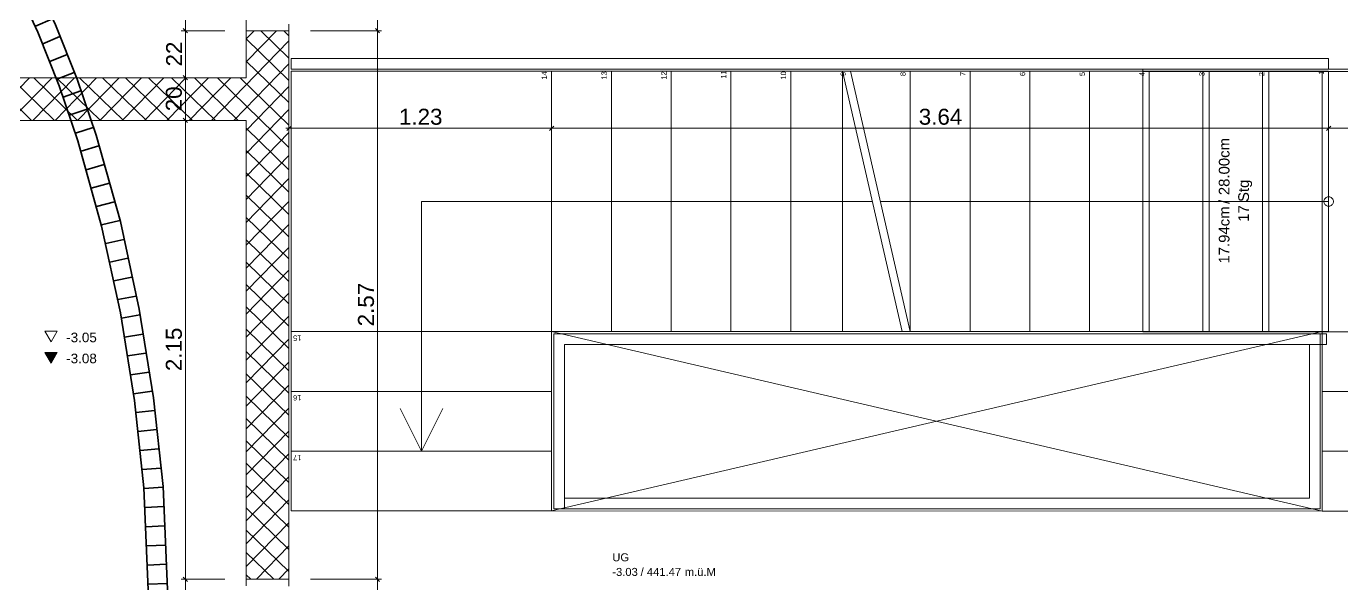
# Model space of a CAD drawing. Extents: x 0 to 1189, y 0 to 841.
# Drawn here: x 249.3 to 372.6, y 555.3 to 607.6 of the extents above; entities that cross this region are included whole.
import ezdxf
from ezdxf.lldxf.tags import DXFTag

# ---------------------------------------------------------------- set-up
doc = ezdxf.new("R2010")
doc.units = 0
doc.layers.get('0').update_dxf_attribs({"lineweight": 35})
for name, color, linetype, lineweight in [('211.5 Stahlbeton Kontur', 7, 'Continuous', 25), ('211.5 Stahlbeton Schraffur', 7, 'Continuous', 25), ('214.4 Treppen', 7, 'Continuous', 25), ('273.0 Innentüren', 7, 'Continuous', 25), ('Bemassung', 7, 'Continuous', 25), ('Höhenkoten', 7, 'Continuous', 25), ('Raumstempel', 7, 'Continuous', 25), ('Text', 7, 'Continuous', 25)]:
    doc.layers.add(name, color=color, linetype=linetype, lineweight=lineweight)
doc.layers.add('L_Abluft_eingelegt', color=7, linetype='fein_strichliert', lineweight=35, true_color=0xffcc00)
doc.styles.get("Standard").update_dxf_attribs({"font": 'arial.ttf'})
tags = doc.linetypes.add('DASHDOT', pattern=[25.4, 12.7, -6.35, 0, -6.35]).pattern_tags.tags
tags[10:11] = [DXFTag(74, 4), DXFTag(75, 0), DXFTag(340, '0'), DXFTag(46, 1.0), DXFTag(50, 0.0), DXFTag(44, 0.0), DXFTag(45, 0.0)]
tags[8:9] = [DXFTag(74, 4), DXFTag(75, 0), DXFTag(340, '0'), DXFTag(46, 1.0), DXFTag(50, 0.0), DXFTag(44, 0.0), DXFTag(45, 0.0)]
tags[6:7] = [DXFTag(74, 4), DXFTag(75, 0), DXFTag(340, '0'), DXFTag(46, 1.0), DXFTag(50, 0.0), DXFTag(44, 0.0), DXFTag(45, 0.0)]
tags[4:5] = [DXFTag(74, 4), DXFTag(75, 0), DXFTag(340, '0'), DXFTag(46, 1.0), DXFTag(50, 0.0), DXFTag(44, 0.0), DXFTag(45, 0.0)]
tags = doc.linetypes.add('DASHED2', pattern=[9.525, 6.35, -3.175]).pattern_tags.tags
tags[6:7] = [DXFTag(74, 4), DXFTag(75, 0), DXFTag(340, '0'), DXFTag(46, 1.0), DXFTag(50, 0.0), DXFTag(44, 0.0), DXFTag(45, 0.0)]
tags[4:5] = [DXFTag(74, 4), DXFTag(75, 0), DXFTag(340, '0'), DXFTag(46, 1.0), DXFTag(50, 0.0), DXFTag(44, 0.0), DXFTag(45, 0.0)]
tags = doc.linetypes.add('fein_strichliert', pattern=[4, 1, -2, 1]).pattern_tags.tags
tags[8:9] = [DXFTag(74, 4), DXFTag(75, 0), DXFTag(340, '0'), DXFTag(46, 0.0), DXFTag(50, 0.0), DXFTag(44, 0.0), DXFTag(45, 0.0)]
tags[6:7] = [DXFTag(74, 4), DXFTag(75, 0), DXFTag(340, '0'), DXFTag(46, 0.0), DXFTag(50, 0.0), DXFTag(44, 0.0), DXFTag(45, 0.0)]
tags[4:5] = [DXFTag(74, 4), DXFTag(75, 0), DXFTag(340, '0'), DXFTag(46, 0.0), DXFTag(50, 0.0), DXFTag(44, 0.0), DXFTag(45, 0.0)]

# ---------------------------------------------------------------- blocks, each defined once
blk = doc.blocks.new('Referenz-A0SO6TOG06', base_point=(4.4, 96.7))
at = {"layer": '211.5 Stahlbeton Kontur', "color": 0, "lineweight": 18}
for p, q in [((273.94, 607.14), (269.94, 607.14)), ((269.94, 607.14), (269.94, 602.74)), ((273.94, 555.74), (273.94, 607.14)), ((269.94, 602.74), (222.64, 602.74)), ((169.24, 598.74), (269.94, 598.74)), ((269.94, 598.74), (269.94, 555.74)), ((269.94, 555.74), (273.94, 555.74))]:
    blk.add_line(p, q, dxfattribs=at)
at = {"layer": '211.5 Stahlbeton Schraffur', "color": 0, "lineweight": 13}
for p, q in [((269.94, 606.39), (270.67, 607.14)), ((269.94, 604.24), (272.76, 607.14)), ((273.94, 602.49), (269.94, 606.38)), ((273.94, 604.58), (271.31, 607.14)), ((273.94, 606.67), (273.46, 607.14)), ((266.68, 598.74), (273.94, 606.2)), ((268.77, 598.74), (273.94, 604.05)), ((273.94, 600.4), (269.94, 604.29)), ((249.83, 598.74), (245.72, 602.74)), ((245.75, 598.74), (249.64, 602.74)), ((247.85, 598.74), (251.74, 602.74)), ((251.98, 598.74), (247.87, 602.74)), ((249.94, 598.74), (253.83, 602.74)), ((254.13, 598.74), (250.02, 602.74)), ((252.03, 598.74), (255.92, 602.74)), ((256.28, 598.74), (252.17, 602.74)), ((254.12, 598.74), (258.02, 602.74)), ((258.44, 598.74), (254.32, 602.74)), ((256.22, 598.74), (260.11, 602.74)), ((260.59, 598.74), (256.48, 602.74)), ((258.31, 598.74), (262.2, 602.74)), ((262.74, 598.74), (258.63, 602.74)), ((260.4, 598.74), (264.29, 602.74)), ((264.89, 598.74), (260.78, 602.74)), ((262.49, 598.74), (266.39, 602.74)), ((267.04, 598.74), (262.93, 602.74)), ((264.59, 598.74), (268.48, 602.74)), ((269.19, 598.74), (265.08, 602.74)), ((273.94, 596.21), (267.23, 602.74)), ((273.94, 598.3), (269.38, 602.74)), ((269.94, 597.79), (273.94, 601.9)), ((269.94, 595.64), (273.94, 599.75)), ((273.94, 594.12), (269.94, 598.01)), ((269.94, 593.49), (273.94, 597.6)), ((273.94, 592.02), (269.94, 595.92)), ((269.94, 591.33), (273.94, 595.45)), ((273.94, 589.93), (269.94, 593.82)), ((269.94, 589.18), (273.94, 593.29)), ((273.94, 587.84), (269.94, 591.73)), ((269.94, 587.03), (273.94, 591.14)), ((273.94, 585.75), (269.94, 589.64)), ((269.94, 584.88), (273.94, 588.99)), ((273.94, 583.65), (269.94, 587.54)), ((269.94, 582.73), (273.94, 586.84)), ((273.94, 581.56), (269.94, 585.45)), ((269.94, 580.58), (273.94, 584.69)), ((273.94, 579.47), (269.94, 583.36)), ((269.94, 578.43), (273.94, 582.54)), ((273.94, 577.37), (269.94, 581.27)), ((269.94, 576.28), (273.94, 580.39)), ((273.94, 575.28), (269.94, 579.17)), ((269.94, 574.13), (273.94, 578.24)), ((273.94, 573.19), (269.94, 577.08)), ((269.94, 571.97), (273.94, 576.09)), ((273.94, 571.1), (269.94, 574.99)), ((269.94, 569.82), (273.94, 573.93)), ((273.94, 569), (269.94, 572.9)), ((269.94, 567.67), (273.94, 571.78)), ((273.94, 566.91), (269.94, 570.8)), ((269.94, 565.52), (273.94, 569.63)), ((273.94, 564.82), (269.94, 568.71)), ((269.94, 563.37), (273.94, 567.48)), ((273.94, 562.73), (269.94, 566.62)), ((269.94, 561.22), (273.94, 565.33)), ((273.94, 560.63), (269.94, 564.52)), ((269.94, 559.07), (273.94, 563.18)), ((273.94, 558.54), (269.94, 562.43)), ((269.94, 556.92), (273.94, 561.03)), ((273.94, 556.45), (269.94, 560.34)), ((272.52, 555.74), (269.94, 558.25)), ((270.89, 555.74), (273.94, 558.88)), ((270.37, 555.74), (269.94, 556.15)), ((272.98, 555.74), (273.94, 556.73))]:
    blk.add_line(p, q, dxfattribs=at)
at = {"layer": '214.4 Treppen', "color": 0, "lineweight": 13}
for p, q in [((371.34, 604.53), (274.14, 604.54)), ((274.14, 604.54), (274.14, 603.54)), ((371.34, 603.53), (371.34, 604.53)), ((274.14, 603.54), (371.34, 603.53)), ((274.14, 603.34), (298.54, 603.34)), ((274.14, 578.94), (274.14, 603.34)), ((298.54, 603.34), (298.54, 591.14)), ((298.54, 603.34), (304.14, 603.34)), ((304.14, 603.34), (304.14, 591.14)), ((304.14, 603.34), (309.74, 603.34)), ((309.74, 603.34), (309.74, 591.14)), ((309.74, 603.34), (315.34, 603.34)), ((315.34, 603.34), (315.34, 591.14)), ((315.34, 603.34), (320.94, 603.34)), ((320.94, 603.34), (320.94, 591.14)), ((320.94, 603.34), (325.79, 603.34)), ((325.79, 603.34), (331.39, 578.94)), ((332.14, 603.34), (325.79, 603.34)), ((325.79, 603.34), (325.79, 591.14)), ((326.54, 603.34), (332.14, 578.94)), ((332.14, 603.34), (337.74, 603.34)), ((332.14, 578.94), (332.14, 603.34)), ((337.74, 603.34), (337.74, 578.94)), ((337.74, 603.34), (343.34, 603.34)), ((343.34, 603.34), (348.94, 603.34)), ((343.34, 578.94), (343.34, 603.34)), ((348.94, 603.34), (348.94, 578.94)), ((348.94, 603.34), (354.54, 603.34)), ((354.54, 603.34), (354.54, 578.94)), ((354.54, 603.34), (360.14, 603.34)), ((360.14, 603.34), (360.14, 578.94)), ((360.14, 603.34), (365.74, 603.34)), ((365.74, 603.34), (365.74, 578.94)), ((365.74, 603.34), (371.34, 603.34)), ((371.34, 603.33), (371.34, 603.34)), ((371.34, 603.33), (371.34, 578.94)), ((371.12, 591.52), (371.07, 591.49)), ((371.17, 591.54), (371.12, 591.52)), ((371.23, 591.56), (371.17, 591.54)), ((371.28, 591.57), (371.23, 591.56)), ((371.34, 591.58), (371.28, 591.57)), ((371.4, 591.57), (371.34, 591.58)), ((371.46, 591.56), (371.4, 591.57)), ((371.51, 591.54), (371.46, 591.56)), ((371.56, 591.52), (371.51, 591.54)), ((371.61, 591.49), (371.56, 591.52)), ((298.54, 591.14), (286.34, 591.14)), ((286.34, 591.14), (286.34, 578.94)), ((298.54, 591.14), (298.54, 578.94)), ((304.14, 591.14), (298.54, 591.14)), ((304.14, 591.14), (304.14, 578.94)), ((309.74, 591.14), (304.14, 591.14)), ((309.74, 591.14), (309.74, 578.94)), ((315.34, 591.14), (309.74, 591.14)), ((315.34, 591.14), (315.34, 578.94)), ((320.94, 591.14), (315.34, 591.14)), ((320.94, 591.14), (320.94, 578.94)), ((325.79, 591.14), (320.94, 591.14)), ((325.79, 591.14), (328.59, 591.14)), ((325.79, 591.14), (325.79, 578.94)), ((329.34, 591.14), (371.34, 591.14)), ((370.91, 591.25), (370.9, 591.19)), ((370.9, 591.19), (370.9, 591.14)), ((370.9, 591.14), (370.9, 591.08)), ((370.9, 591.08), (370.91, 591.02)), ((370.93, 591.3), (370.91, 591.25)), ((370.91, 591.02), (370.93, 590.97)), ((370.96, 591.36), (370.93, 591.3)), ((370.93, 590.97), (370.96, 590.91)), ((370.99, 591.4), (370.96, 591.36)), ((370.96, 590.91), (370.99, 590.87)), ((371.03, 591.45), (370.99, 591.4)), ((370.99, 590.87), (371.03, 590.82)), ((371.07, 591.49), (371.03, 591.45)), ((371.03, 590.82), (371.07, 590.78)), ((371.07, 590.78), (371.12, 590.75)), ((371.12, 590.75), (371.17, 590.73)), ((371.17, 590.73), (371.23, 590.71)), ((371.23, 590.71), (371.28, 590.7)), ((371.28, 590.7), (371.34, 590.69)), ((371.34, 590.69), (371.4, 590.7)), ((371.4, 590.7), (371.46, 590.71)), ((371.46, 590.71), (371.51, 590.73)), ((371.51, 590.73), (371.56, 590.75)), ((371.56, 590.75), (371.61, 590.78)), ((371.65, 591.45), (371.61, 591.49)), ((371.61, 590.78), (371.65, 590.82)), ((371.69, 591.4), (371.65, 591.45)), ((371.65, 590.82), (371.69, 590.87)), ((371.72, 591.36), (371.69, 591.4)), ((371.69, 590.87), (371.72, 590.91)), ((371.75, 591.3), (371.72, 591.36)), ((371.72, 590.91), (371.75, 590.97)), ((371.77, 591.25), (371.75, 591.3)), ((371.75, 590.97), (371.77, 591.02)), ((371.78, 591.19), (371.77, 591.25)), ((371.77, 591.02), (371.78, 591.08)), ((371.78, 591.14), (371.78, 591.19)), ((371.78, 591.08), (371.78, 591.14)), ((286.34, 578.94), (274.14, 578.94)), ((274.14, 578.94), (274.14, 573.34)), ((298.54, 578.94), (286.34, 578.94)), ((286.34, 578.94), (286.34, 573.34)), ((298.54, 578.94), (298.54, 573.34)), ((304.14, 578.94), (298.54, 578.94)), ((298.74, 578.74), (371.14, 578.74)), ((298.74, 562.34), (298.74, 578.74)), ((309.74, 578.94), (304.14, 578.94)), ((315.34, 578.94), (309.74, 578.94)), ((320.94, 578.94), (315.34, 578.94)), ((325.79, 578.94), (320.94, 578.94)), ((325.79, 578.94), (332.14, 578.94)), ((332.14, 578.94), (337.74, 578.94)), ((337.74, 578.94), (343.34, 578.94)), ((343.34, 578.94), (348.94, 578.94)), ((348.94, 578.94), (354.54, 578.94)), ((354.54, 578.94), (360.14, 578.94)), ((360.14, 578.94), (365.74, 578.94)), ((365.74, 578.94), (371.34, 578.94)), ((371.14, 577.74), (371.14, 578.74)), ((299.74, 577.74), (371.14, 577.74)), ((299.74, 562.34), (299.74, 577.74)), ((286.34, 573.34), (274.14, 573.34)), ((274.14, 573.34), (274.14, 567.74)), ((298.54, 573.34), (286.34, 573.34)), ((286.34, 573.34), (286.34, 567.74)), ((298.54, 573.34), (298.54, 567.74)), ((284.34, 571.74), (286.34, 567.74)), ((286.34, 567.74), (288.34, 571.74)), ((286.34, 567.74), (274.14, 567.74)), ((274.14, 567.74), (274.14, 562.14)), ((298.54, 567.74), (286.34, 567.74)), ((298.54, 567.74), (298.54, 562.14)), ((274.14, 562.14), (298.54, 562.14)), ((298.74, 562.34), (299.74, 562.34))]:
    blk.add_line(p, q, dxfattribs=at)
at = {"layer": '214.4 Treppen', "color": 0, "linetype": 'DASHED2', "lineweight": 13, "ltscale": 0.13}
for p, q in [((395.14, 603.53), (353.94, 603.53)), ((353.94, 603.53), (353.94, 603.33)), ((353.94, 603.33), (359.54, 603.33)), ((353.94, 578.93), (353.94, 603.33)), ((353.94, 603.33), (395.14, 603.33)), ((359.54, 603.33), (365.14, 603.33)), ((359.54, 578.93), (359.54, 603.33)), ((359.54, 603.33), (359.54, 578.93)), ((365.14, 603.33), (370.74, 603.33)), ((365.14, 578.93), (365.14, 603.33)), ((365.14, 603.33), (365.14, 578.93)), ((370.74, 603.33), (395.14, 603.33)), ((370.74, 578.93), (370.74, 603.33)), ((370.74, 603.33), (370.74, 578.93)), ((298.74, 578.74), (370.54, 578.74)), ((298.74, 562.34), (298.74, 578.74)), ((359.54, 578.93), (353.94, 578.93)), ((365.14, 578.93), (359.54, 578.93)), ((370.74, 578.93), (365.14, 578.93)), ((370.54, 578.74), (370.54, 562.34)), ((370.74, 578.93), (395.14, 578.93)), ((370.74, 573.33), (370.74, 578.93)), ((395.14, 578.93), (370.74, 578.93)), ((299.74, 577.74), (369.54, 577.74)), ((299.74, 563.34), (299.74, 577.74)), ((369.54, 577.74), (369.54, 563.34)), ((370.74, 573.33), (395.14, 573.33)), ((370.74, 567.73), (370.74, 573.33)), ((395.14, 573.33), (370.74, 573.33)), ((370.74, 567.73), (395.14, 567.73)), ((370.74, 562.13), (370.74, 567.73)), ((395.14, 567.73), (370.74, 567.73)), ((369.54, 563.34), (299.74, 563.34)), ((298.54, 562.14), (395.34, 562.13)), ((370.54, 562.34), (298.74, 562.34)), ((395.14, 562.13), (370.74, 562.13))]:
    blk.add_line(p, q, dxfattribs=at)
at = {"layer": '214.4 Treppen', "color": 0, "linetype": 'DASHDOT', "lineweight": 13, "ltscale": 0.13}
for p, q in [((298.54, 578.94), (370.74, 562.13)), ((298.54, 562.14), (370.74, 578.94)), ((370.74, 562.13), (298.54, 562.14))]:
    blk.add_line(p, q, dxfattribs=at)
at = {"layer": '273.0 Innentüren', "color": 0, "lineweight": 13}
for p, q in [((269.94, 607.78), (269.94, 607.14)), ((273.94, 607.14), (273.94, 607.76)), ((269.94, 607.14), (269.94, 607.14)), ((273.94, 607.14), (273.94, 607.14)), ((269.94, 555.74), (269.94, 555.11)), ((273.94, 555.74), (273.94, 555.74)), ((273.94, 555.1), (273.94, 555.74))]:
    blk.add_line(p, q, dxfattribs=at)
at = {"layer": 'Bemassung', "color": 0, "lineweight": 13}
for p, q in [((264.23, 607.14), (264.23, 628.74)), ((282.23, 628.74), (282.23, 607.14)), ((269.94, 608.38), (269.94, 604.74)), ((267.94, 607.14), (263.85, 607.14)), ((267.94, 607.14), (263.85, 607.14)), ((264.03, 607.34), (264.43, 606.94)), ((264.43, 606.94), (264.03, 607.34)), ((264.23, 607.14), (264.23, 607.44)), ((264.23, 606.84), (264.23, 607.14)), ((264.23, 602.74), (264.23, 607.14)), ((275.94, 607.14), (282.6, 607.14)), ((275.94, 607.14), (282.6, 607.14)), ((282.43, 606.94), (282.03, 607.34)), ((282.03, 607.34), (282.43, 606.94)), ((282.23, 607.44), (282.23, 607.14)), ((282.23, 607.14), (282.23, 555.74)), ((282.23, 607.14), (282.23, 606.84)), ((273.94, 597.63), (273.94, 605.14)), ((263.85, 602.74), (267.94, 602.74)), ((267.94, 602.74), (263.85, 602.74)), ((264.43, 602.54), (264.03, 602.94)), ((264.03, 602.94), (264.43, 602.54)), ((264.23, 603.04), (264.23, 602.74)), ((264.23, 602.74), (264.23, 598.74)), ((264.23, 602.44), (264.23, 602.74)), ((371.34, 597.63), (371.34, 601.33)), ((371.34, 597.63), (371.34, 601.33)), ((264.43, 598.54), (264.03, 598.94)), ((264.03, 598.94), (264.43, 598.54)), ((264.23, 599.04), (264.23, 598.74)), ((298.54, 597.63), (298.54, 600)), ((298.54, 597.63), (298.54, 600)), ((263.85, 598.74), (267.94, 598.74)), ((263.85, 598.74), (267.94, 598.74)), ((264.23, 598.74), (264.23, 555.74)), ((264.23, 598.74), (264.23, 598.44)), ((273.64, 598), (273.94, 598)), ((274.14, 598.2), (273.74, 597.8)), ((273.94, 598), (298.54, 598)), ((298.24, 598), (298.54, 598)), ((298.74, 598.2), (298.34, 597.8)), ((298.34, 597.8), (298.74, 598.2)), ((298.54, 598), (371.34, 598)), ((298.54, 598), (298.84, 598)), ((371.04, 598), (371.34, 598)), ((371.54, 598.2), (371.14, 597.8)), ((371.14, 597.8), (371.54, 598.2)), ((371.34, 598), (395.34, 598)), ((371.34, 598), (371.64, 598)), ((264.03, 555.94), (264.43, 555.54)), ((264.43, 555.54), (264.03, 555.94)), ((264.23, 555.74), (264.23, 556.04)), ((282.03, 555.94), (282.43, 555.54)), ((282.43, 555.54), (282.03, 555.94)), ((282.23, 556.04), (282.23, 555.74)), ((263.85, 555.74), (267.94, 555.74)), ((267.94, 555.74), (263.85, 555.74)), ((264.23, 555.74), (264.23, 555.44)), ((264.23, 536.14), (264.23, 555.74)), ((275.94, 555.74), (282.6, 555.74)), ((275.94, 555.74), (282.6, 555.74)), ((282.23, 555.74), (282.23, 555.44)), ((282.23, 555.74), (282.23, 536.14))]:
    blk.add_line(p, q, dxfattribs=at)
at = {"layer": 'Raumstempel', "color": 0, "lineweight": 13}
for p, q in [((251.07, 579), (251.65, 577.99)), ((252.23, 579), (251.07, 579)), ((251.65, 577.99), (252.23, 579)), ((251.07, 577), (251.65, 575.99)), ((252.23, 577), (251.07, 577)), ((251.65, 575.99), (252.23, 577))]:
    blk.add_line(p, q, dxfattribs=at)
for points in [[(251.65, 575.99), (251.65, 577), (251.07, 577)], [(251.65, 575.99), (252.23, 577), (251.65, 577)]]:
    blk.add_solid(points, dxfattribs=at)
at = {"layer": '214.4 Treppen', "color": 0, "lineweight": 13, "attachment_point": 1, "rotation": 90}
for s, insert, char_height in [('{\\fArial;14}', (297.61, 602.56), 0.5), ('{\\fArial;13}', (303.21, 602.56), 0.5), ('{\\fArial;12}', (308.81, 602.56), 0.5), ('{\\fArial;11}', (314.41, 602.65), 0.5), ('{\\fArial;10}', (320.01, 602.56), 0.5), ('{\\fArial;9}', (325.61, 602.9), 0.5), ('{\\fArial;8}', (331.21, 602.89), 0.5), ('{\\fArial;7}', (336.81, 602.9), 0.5), ('{\\fArial;6}', (342.41, 602.89), 0.5), ('{\\fArial;5}', (348.01, 602.89), 0.5), ('{\\fArial;4}', (353.61, 602.87), 0.5), ('{\\fArial;3}', (359.21, 602.89), 0.5), ('{\\fArial;2}', (364.81, 602.88), 0.5), ('{\\fArial;1}', (370.41, 603.03), 0.5), ('{\\fArial;28.00cm}', (361.05, 591.73), 1), ('{\\fArial;Stg}', (362.87, 591.09), 1), ('{\\fArial;/}', (361.05, 590.91), 1), ('{\\fArial;17.94cm}', (361.05, 585.32), 1), ('{\\fArial;17}', (362.87, 589.24), 1)]:
    blk.add_mtext(s, dxfattribs=dict(at, insert=insert, char_height=char_height))
at = {"layer": 'Bemassung', "color": 0, "linetype": 'Continuous', "lineweight": 13, "ltscale": 0.13, "char_height": 1.5, "attachment_point": 1, "rotation": 90}
for s, insert in [('{\\fArial;22}', (262.43, 603.79)), ('{\\fArial;20}', (262.4, 599.59)), ('{\\fArial;2.57}', (280.4, 579.44)), ('{\\fArial;2.15}', (262.4, 575.24))]:
    blk.add_mtext(s, dxfattribs=dict(at, insert=insert))
at = {"layer": 'Bemassung', "color": 0, "linetype": 'Continuous', "lineweight": 13, "ltscale": 0.13, "char_height": 1.5, "attachment_point": 1}
for s, insert in [('{\\fArial;1.23}', (284.24, 599.83)), ('{\\fArial;3.64}', (332.94, 599.83))]:
    blk.add_mtext(s, dxfattribs=dict(at, insert=insert))
at = {"layer": 'Höhenkoten', "color": 0, "lineweight": 13, "char_height": 0.75, "attachment_point": 1}
for s, insert in [('{\\fArial;UG}', (304.23, 558.17)), ('{\\fArial;-3.03}', (304.23, 556.8)), ('{\\fArial;/}', (306.88, 556.8)), ('{\\fArial;441.47}', (307.47, 556.8)), ('{\\fArial;m.ü.M}', (311.02, 556.8))]:
    blk.add_mtext(s, dxfattribs=dict(at, insert=insert))
at = {"layer": 'Raumstempel', "color": 0, "lineweight": 13, "char_height": 0.9, "attachment_point": 1}
for s, insert in [('{\\fArial;-3.05}', (253.07, 578.85)), ('{\\fArial;-3.08}', (253.07, 576.88))]:
    blk.add_mtext(s, dxfattribs=dict(at, insert=insert))
at = {"layer": 'Text', "color": 0, "lineweight": 13, "char_height": 0.5, "attachment_point": 1, "rotation": 180}
for s, insert in [('{\\fArial;15}', (275.1, 578.09)), ('{\\fArial;16}', (275.1, 572.49)), ('{\\fArial;17}', (275.1, 566.89))]:
    blk.add_mtext(s, dxfattribs=dict(at, insert=insert))
blk = doc.blocks.new('Lüftungsrohr ComfoTube 90_ Rolle à 50 m-A0SO6TT206', base_point=(183.29, 547.64))
at = {"color": 0, "linetype": 'ByBlock', "lineweight": -2, "ltscale": 0.35}
for p, q in [((183.61, 664.33), (183.37, 664.1)), ((183.93, 664.65), (183.61, 664.33)), ((183.93, 664.65), (184.24, 664.97)), ((184.24, 664.97), (184.48, 665.2)), ((184.48, 665.2), (184.56, 665.29)), ((184.56, 665.29), (187.81, 662.33)), ((183.37, 664.1), (183.29, 664.01)), ((183.29, 664.01), (186.65, 660.95)), ((185.85, 664.08), (184.66, 662.8)), ((187.16, 662.89), (186.01, 661.57)), ((187.81, 662.33), (191.3, 659.65)), ((186.65, 660.95), (190.25, 658.18)), ((188.52, 661.75), (187.42, 660.39)), ((189.92, 660.67), (188.87, 659.28)), ((191.33, 659.59), (190.32, 658.17)), ((191.3, 659.65), (194.98, 657.2)), ((190.25, 658.18), (194.03, 655.67)), ((192.81, 658.61), (191.83, 657.16)), ((194.29, 657.62), (193.35, 656.15)), ((194.98, 657.2), (198.83, 654.92)), ((194.03, 655.67), (197.95, 653.36)), ((195.8, 656.68), (194.89, 655.19)), ((197.34, 655.77), (196.46, 654.27)), ((198.88, 654.87), (198.02, 653.35)), ((198.83, 654.92), (202.8, 652.78)), ((197.95, 653.36), (201.97, 651.19)), ((200.45, 654.02), (199.61, 652.49)), ((202.03, 653.17), (201.21, 651.63)), ((202.8, 652.78), (206.85, 650.72)), ((203.61, 652.34), (202.81, 650.79)), ((201.97, 651.19), (206.04, 649.12)), ((205.21, 651.53), (204.42, 649.97)), ((206.81, 650.71), (206.03, 649.15)), ((206.85, 650.72), (215.02, 646.65)), ((208.43, 649.91), (207.64, 648.35)), ((206.04, 649.12), (214.19, 645.06)), ((210.04, 649.11), (209.25, 647.55)), ((211.65, 648.3), (210.86, 646.75)), ((213.27, 647.5), (212.47, 645.95)), ((214.88, 646.69), (214.07, 645.15)), ((215.02, 646.65), (223, 642.31)), ((216.47, 645.83), (215.65, 644.29)), ((214.19, 645.06), (222.07, 640.77)), ((218.06, 644.97), (217.22, 643.44)), ((219.66, 644.1), (218.79, 642.59)), ((221.25, 643.24), (220.36, 641.73)), ((222.84, 642.37), (221.93, 640.88)), ((223, 642.31), (230.44, 637.3)), ((224.35, 641.37), (223.42, 639.89)), ((222.07, 640.77), (229.35, 635.86)), ((225.86, 640.35), (224.9, 638.89)), ((227.36, 639.34), (226.38, 637.9)), ((228.87, 638.32), (227.86, 636.9)), ((230.37, 637.31), (229.34, 635.9)), ((230.44, 637.3), (234.4, 633.91)), ((231.77, 636.12), (230.68, 634.76)), ((229.35, 635.86), (233.17, 632.6)), ((233.17, 634.93), (232.02, 633.61)), ((234.55, 633.73), (233.35, 632.45)), ((234.4, 633.91), (238.05, 630.21)), ((233.17, 632.6), (236.72, 629)), ((235.83, 632.43), (234.6, 631.19)), ((237.11, 631.12), (235.84, 629.92)), ((238.36, 629.8), (237.06, 628.63)), ((238.05, 630.21), (241.41, 626.2)), ((236.72, 629), (239.99, 625.1)), ((239.53, 628.4), (238.2, 627.27)), ((240.7, 627), (239.34, 625.91)), ((241.41, 626.2), (244.48, 621.92)), ((239.99, 625.1), (242.98, 620.92)), ((241.83, 625.57), (240.44, 624.51)), ((242.89, 624.09), (241.47, 623.07)), ((243.95, 622.61), (242.51, 621.62)), ((244.96, 621.09), (243.49, 620.14)), ((244.48, 621.92), (247.27, 617.39)), ((242.98, 620.92), (245.71, 616.49)), ((245.91, 619.54), (244.43, 618.62)), ((246.87, 617.99), (245.36, 617.11)), ((245.71, 616.49), (248.19, 611.84)), ((247.76, 616.41), (246.24, 615.56)), ((247.27, 617.39), (249.8, 612.64)), ((248.62, 614.8), (247.07, 613.99)), ((249.47, 613.2), (247.91, 612.41)), ((249.8, 612.64), (252.07, 607.7)), ((248.19, 611.84), (250.42, 606.99)), ((250.26, 611.56), (248.69, 610.81)), ((251.02, 609.91), (249.43, 609.19)), ((251.78, 608.26), (250.18, 607.57)), ((252.07, 607.7), (254.09, 602.59)), ((250.42, 606.99), (252.41, 601.97)), ((252.48, 606.59), (250.87, 605.92)), ((253.15, 604.9), (251.52, 604.26)), ((253.82, 603.22), (252.18, 602.6)), ((252.41, 601.97), (254.16, 596.81)), ((254.43, 601.51), (252.79, 600.92)), ((254.09, 602.59), (255.88, 597.34)), ((255.02, 599.79), (253.36, 599.24)), ((255.6, 598.07), (253.94, 597.55)), ((254.16, 596.81), (256.39, 588.84)), ((255.88, 597.34), (258.14, 589.27)), ((256.13, 596.34), (254.46, 595.84)), ((256.62, 594.59), (254.94, 594.12)), ((257.11, 592.85), (255.42, 592.39)), ((257.6, 591.11), (255.91, 590.67)), ((258.08, 589.36), (256.39, 588.94)), ((258.14, 589.27), (259.91, 581.04)), ((256.39, 588.84), (258.14, 580.71)), ((258.47, 587.59), (256.77, 587.2)), ((258.85, 585.82), (257.15, 585.45)), ((259.23, 584.05), (257.52, 583.7)), ((259.62, 582.28), (257.9, 581.95)), ((258.14, 580.71), (259.46, 572.49)), ((259.97, 580.51), (258.25, 580.19)), ((259.91, 581.04), (261.24, 572.73)), ((260.25, 578.72), (258.53, 578.43)), ((260.54, 576.94), (258.82, 576.66)), ((260.83, 575.15), (259.1, 574.89)), ((261.11, 573.36), (259.38, 573.12)), ((259.46, 572.49), (260.35, 564.29)), ((261.24, 572.73), (262.15, 564.43)), ((261.34, 571.56), (259.61, 571.35)), ((261.54, 569.76), (259.8, 569.57)), ((261.73, 567.96), (260, 567.8)), ((261.93, 566.16), (260.19, 566.02)), ((262.15, 564.43), (262.84, 548.28)), ((260.35, 564.29), (261.04, 548.24)), ((262.13, 564.36), (260.38, 564.24)), ((262.2, 562.55), (260.46, 562.45)), ((262.28, 560.75), (260.54, 560.66)), ((262.36, 558.94), (260.61, 558.87)), ((262.43, 557.14), (260.69, 557.07)), ((262.51, 555.33), (260.77, 555.28)), ((262.59, 553.53), (260.84, 553.49)), ((262.66, 551.72), (260.92, 551.7)), ((262.74, 549.92), (261, 549.91)), ((261.16, 548.26), (261.04, 548.26)), ((261.04, 548.24), (261.04, 548.1)), ((261.04, 548.1), (261.04, 547.95)), ((261.16, 548.05), (261.04, 547.95)), ((261.04, 547.95), (261.16, 547.85)), ((261.04, 547.95), (261.04, 547.8)), ((261.04, 547.8), (261.04, 547.64)), ((261.16, 547.64), (261.04, 547.64)), ((261.49, 548.26), (261.16, 548.26)), ((261.49, 548.13), (261.16, 548.05)), ((261.16, 547.85), (261.49, 547.77)), ((261.49, 547.64), (261.16, 547.64)), ((261.94, 548.26), (261.49, 548.26)), ((261.94, 548.15), (261.49, 548.13)), ((261.49, 547.77), (261.94, 547.75)), ((261.94, 547.64), (261.49, 547.64)), ((261.94, 548.26), (262.39, 548.26)), ((262.39, 548.13), (261.94, 548.15)), ((261.94, 547.75), (262.39, 547.77)), ((261.94, 547.64), (262.39, 547.64)), ((262.39, 548.26), (262.72, 548.26)), ((262.72, 548.05), (262.39, 548.13)), ((262.39, 547.77), (262.72, 547.85)), ((262.39, 547.64), (262.72, 547.64)), ((262.72, 548.26), (262.84, 548.26)), ((262.84, 547.95), (262.72, 548.05)), ((262.72, 547.85), (262.84, 547.95)), ((262.72, 547.64), (262.84, 547.64)), ((262.84, 548.28), (262.84, 548.1)), ((262.84, 548.1), (262.84, 547.95)), ((262.84, 547.95), (262.84, 547.8)), ((262.84, 547.8), (262.84, 547.64))]:
    blk.add_line(p, q, dxfattribs=at)

msp = doc.modelspace()

# ---------------------------------------------------------------- block references
at = {"color": 8, "lineweight": 25, "ltscale": 0.25, "true_color": 0x808080}
msp.add_blockref('Referenz-A0SO6TOG06', (4.4, 96.7), dxfattribs=at)
at = {"layer": 'L_Abluft_eingelegt', "linetype": 'Continuous', "ltscale": 0.35}
msp.add_blockref('Lüftungsrohr ComfoTube 90_ Rolle à 50 m-A0SO6TT206', (183.29, 547.64), dxfattribs=at)

doc.saveas('drawing.dxf')
